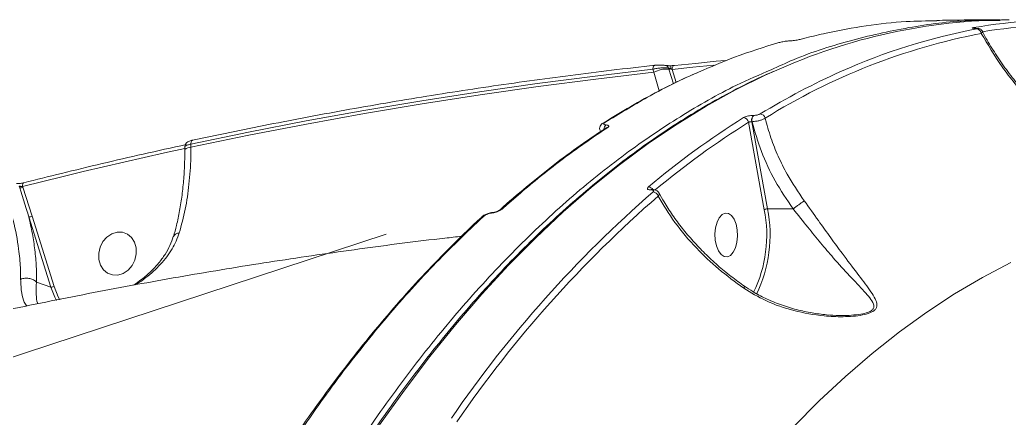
# Model space of a CAD drawing. Header units: millimetres. Extents: x -5550 to 7488, y -4093 to 4627.
# Drawn here: x -2246.6 to -2043.6, y 2331.2 to 2412.8 of the extents above; entities that cross this region are included whole.
import ezdxf

# ---------------------------------------------------------------- set-up
doc = ezdxf.new("R2010")
doc.units = ezdxf.units.MM
doc.layers.add('DIKOM_ОБЪЕКТ', color=7, linetype='Continuous')

msp = doc.modelspace()

# ---------------------------------------------------------------- linework, layer by layer
at = {"layer": 'DIKOM_ОБЪЕКТ', "color": 7, "linetype": 'Continuous', "lineweight": 15}
for p, q in [((-2050.505, 2411.086), (-2050.554, 2411.082)), ((-2050.554, 2411.082), (-2050.465, 2411.082)), ((-2050.418, 2411.086), (-2050.507, 2411.086)), ((-2050.418, 2411.086), (-2050.465, 2411.082)), ((-2113.501, 2402.945), (-2113.437, 2402.739)), ((-2116.699, 2402.703), (-2116.503, 2402.078)), ((-2116.503, 2402.078), (-2115.391, 2398.274)), ((-2113.437, 2402.739), (-2112.485, 2399.706)), ((-2111.902, 2399.993), (-2112.755, 2402.652)), ((-2096.028, 2393.239), (-2096.075, 2393.239)), ((-2097.085, 2391.83), (-2093.852, 2373.91)), ((-2096.406, 2391.955), (-2096.359, 2391.955)), ((-2093.18, 2374.074), (-2096.406, 2391.955)), ((-2212.673, 2386.831), (-2212.672, 2386.258)), ((-2211.44, 2386.697), (-2211.441, 2387.345)), ((-2212.721, 2385.954), (-2212.725, 2385.04)), ((-2212.722, 2386.454), (-2212.672, 2386.477)), ((-2212.722, 2386.454), (-2212.721, 2385.954)), ((-2212.672, 2386.258), (-2212.671, 2386.273)), ((-2246.667, 2378.741), (-2246.553, 2378.377)), ((-2245.939, 2378.509), (-2245.977, 2378.631)), ((-2244.043, 2372.59), (-2245.939, 2378.509)), ((-2117.078, 2377.955), (-2117.009, 2377.955)), ((-2116.804, 2378.038), (-2116.872, 2378.038)), ((-2244.705, 2372.469), (-2240.184, 2358.054)), ((-2239.523, 2358.174), (-2244.043, 2372.59)), ((-2087.938, 2374.074), (-2093.18, 2374.074)), ((-2151.912, 2372.339), (-2151.942, 2372.311)), ((-2367.867, 2304.433), (-2171.384, 2368.86)), ((-2243.129, 2359.062), (-2240.184, 2358.054))]:
    msp.add_line(p, q, dxfattribs=at)
at = {"layer": 'DIKOM_ОБЪЕКТ', "color": 7, "linetype": 'Continuous', "lineweight": 15, "flags": 128}
for points in [[(-2116.699, 2402.703), (-2116.688, 2402.886), (-2116.66, 2403.056), (-2116.614, 2403.207), (-2116.553, 2403.333), (-2116.479, 2403.43), (-2116.394, 2403.494), (-2116.302, 2403.523), (-2116.206, 2403.516)], [(-2114.036, 2403.489), (-2114.115, 2403.499), (-2114.232, 2403.493)], [(-2112.755, 2402.652), (-2108.491, 2403.1), (-2104.227, 2403.529), (-2104.147, 2403.536)], [(-2112.755, 2402.652), (-2112.744, 2402.836), (-2112.715, 2403.007), (-2112.669, 2403.158), (-2112.607, 2403.285), (-2112.532, 2403.381), (-2112.446, 2403.445), (-2112.362, 2403.472)], [(-2112.362, 2403.472), (-2112.354, 2403.473), (-2112.257, 2403.464)], [(-2101.803, 2404.528), (-2103.722, 2404.341), (-2107.989, 2403.913), (-2112.257, 2403.464)], [(-2211.441, 2387.345), (-2199.622, 2389.798), (-2187.793, 2392.099), (-2175.955, 2394.248), (-2164.111, 2396.245), (-2152.262, 2398.089), (-2140.409, 2399.78), (-2128.554, 2401.318), (-2116.699, 2402.703)], [(-2116.503, 2402.078), (-2128.383, 2400.693), (-2140.262, 2399.154), (-2152.139, 2397.461), (-2164.013, 2395.614), (-2175.881, 2393.614), (-2187.743, 2391.461), (-2199.596, 2389.155), (-2211.44, 2386.697)], [(-2172.743, 2329.802), (-2167.653, 2336.936), (-2162.458, 2343.78), (-2157.163, 2350.328), (-2151.772, 2356.575), (-2146.291, 2362.516), (-2140.722, 2368.145), (-2135.073, 2373.458), (-2129.345, 2378.451), (-2123.546, 2383.119), (-2117.68, 2387.458), (-2111.751, 2391.465), (-2105.764, 2395.136), (-2099.726, 2398.468), (-2093.64, 2401.459), (-2091.741, 2402.317)], [(-2212.722, 2386.454), (-2212.727, 2386.635), (-2212.721, 2386.733)], [(-2211.441, 2387.345), (-2211.446, 2387.526), (-2211.431, 2387.693), (-2211.399, 2387.842), (-2211.35, 2387.967), (-2211.285, 2388.062), (-2211.208, 2388.125), (-2211.143, 2388.149)], [(-2245.977, 2378.631), (-2241.827, 2379.674), (-2237.674, 2380.699), (-2233.52, 2381.705), (-2229.363, 2382.692), (-2225.206, 2383.661), (-2221.046, 2384.611), (-2216.885, 2385.542), (-2212.722, 2386.454)], [(-2245.977, 2378.631), (-2245.988, 2378.811), (-2245.979, 2378.978), (-2245.951, 2379.126), (-2245.906, 2379.249), (-2245.845, 2379.343), (-2245.769, 2379.405), (-2245.716, 2379.426)], [(-2103.654, 2366.471), (-2103.899, 2367.66), (-2103.962, 2368.935), (-2103.837, 2370.193), (-2103.535, 2371.331), (-2103.08, 2372.258), (-2102.508, 2372.899), (-2101.867, 2373.201), (-2101.208, 2373.14), (-2100.585, 2372.721), (-2100.048, 2371.978), (-2099.64, 2370.971), (-2099.394, 2369.782), (-2099.332, 2368.507), (-2099.457, 2367.249), (-2099.759, 2366.111), (-2100.214, 2365.184), (-2100.785, 2364.544), (-2101.427, 2364.242), (-2102.086, 2364.303), (-2102.709, 2364.721), (-2103.246, 2365.464), (-2103.654, 2366.471)], [(-2230.334, 2363.717), (-2230.361, 2364.969), (-2230.075, 2366.214), (-2229.5, 2367.354), (-2228.684, 2368.294), (-2227.691, 2368.96), (-2226.602, 2369.297), (-2225.506, 2369.278), (-2224.491, 2368.905), (-2223.64, 2368.207), (-2223.021, 2367.241), (-2222.685, 2366.086), (-2222.659, 2364.835), (-2222.945, 2363.589), (-2223.519, 2362.45), (-2224.336, 2361.509), (-2225.329, 2360.843), (-2226.418, 2360.506), (-2227.514, 2360.525), (-2228.529, 2360.899), (-2229.38, 2361.597), (-2229.998, 2362.562), (-2230.334, 2363.717)], [(-2087.929, 2329.337), (-2082.6, 2334.695), (-2077.19, 2339.735), (-2071.702, 2344.453), (-2066.144, 2348.843), (-2060.519, 2352.902), (-2054.832, 2356.626), (-2049.09, 2360.012), (-2043.298, 2363.056)], [(-2238.341, 2355.449), (-2238.659, 2356.048), (-2239.523, 2358.174)], [(-2240.184, 2358.054), (-2239.348, 2355.971), (-2239.005, 2355.314)]]:
    msp.add_lwpolyline(points, dxfattribs=at)
at = {"layer": 'DIKOM_ОБЪЕКТ', "color": 7, "linetype": 'Continuous', "lineweight": 15}
for centre, radius, start, end in [((-2043.029, 2294.891), 117.955, 90.28422, 114.3916), ((-2027.449, 2289.19), 123.898, 100.60554, 114.09464), ((-2032.036, 2300.699), 112.144, 87.29333, 99.67598), ((-2050.894, 2410.445), 0.803, 54.70427, 89.40137), ((-2050.329, 2409.996), 0.978, 3.08482, 85.48278), ((-2031.18, 2300.024), 111.819, 87.29165, 99.2018), ((-2024.623, 2281.851), 130.561, 100.91846, 121.93035), ((-2114.2, 2402.794), 0.714, 12.16072, 76.72976), ((-2110.874, 2402.978), 2.182, 167.94554, 185.10595), ((-2113.812, 2397.039), 5.713, 86.2366, 118.10198), ((-2113.348, 2403.689), 0.954, 264.62662, 288.31276), ((-2019.707, 2271.18), 143.5, 113.98111, 121.49423), ((-2006.259, 2246.037), 173.115, 122.04029, 130.03589), ((-2098.183, 2391.676), 1.109, 7.9794, 85.64509), ((-2095.113, 2392.307), 1.34, 135.9145, 195.20896), ((-2095.065, 2392.307), 1.34, 135.92076, 195.20269), ((-2094.754, 2392.445), 1.099, 11.13064, 85.78139), ((-2126.559, 2391.09), 0.685, 90.1301, 124.35952), ((-2125.664, 2390.379), 1.08, 123.81248, 179.63155), ((-2125.97, 2390.092), 0.688, 90.0757, 123.39739), ((-2005.585, 2245.615), 172.485, 122.03777, 129.88793), ((-2211.567, 2385.065), 1.636, 85.54883, 132.42207), ((-2246.478, 2379.517), 1.143, 266.24006, 298.10234), ((-2117.677, 2377.461), 1.122, 30.21939, 87.00221), ((-1955.788, 2192.388), 245.277, 130.98466, 145.54482), ((-1955.098, 2191.949), 244.733, 130.9846, 145.5449), ((-2116.865, 2377.724), 0.314, 90.71895, 132.65533), ((-2116.796, 2377.723), 0.315, 91.6912, 132.62287), ((-2116.731, 2376.38), 1.166, 15.6619, 86.23595), ((-2244.549, 2373.488), 1.03, 261.31001, 299.37741), ((-2151.483, 2371.844), 0.655, 89.26631, 130.95402), ((-2149.425, 2373.148), 0.199, 96.08899, 147.50142), ((-2147.65, 2373.37), 0.659, 89.27383, 131.37896), ((-2120.186, 2368.719), 26.841, 334.08248, 11.15078), ((-2120.325, 2368.719), 27.668, 334.03482, 11.15873), ((-2240.028, 2359.073), 1.031, 261.31407, 299.37334)]:
    msp.add_arc(centre, radius, start, end, dxfattribs=at)
for points, knots in [([(-2045.437, 2412.682), (-2047.335, 2412.714), (-2053.345, 2412.814), (-2063.46, 2411.56), (-2075.716, 2408.866), (-2085.399, 2405.84), (-2090.929, 2403.299), (-2092.457, 2402.596)], [0, 0, 0, 0, 0.1201075, 0.3802083, 0.6405205, 0.9006209, 1, 1, 1, 1]), ([(-2086.296, 2408.866), (-2085.956, 2408.955), (-2084.254, 2409.403), (-2079.821, 2410.457), (-2072.977, 2411.682), (-2065.395, 2412.578), (-2060.552, 2412.616), (-2058.459, 2412.632)], [0, 0, 0, 0, 0.0368875, 0.1844362, 0.4797877, 0.7751397, 1, 1, 1, 1]), ([(-2045.437, 2412.828), (-2048.251, 2412.832), (-2052.592, 2412.839), (-2056.934, 2412.749), (-2058.46, 2412.717)], [0, 0, 0, 0, 0.6484073, 1, 1, 1, 1]), ([(-2050.885, 2411.248), (-2050.903, 2411.245), (-2051.029, 2411.223), (-2051.18, 2411.184), (-2051.222, 2411.139), (-2051.119, 2411.107), (-2050.904, 2411.086), (-2050.67, 2411.083), (-2050.554, 2411.082)], [0, 0, 0, 0, 0.0392463, 0.2872505, 0.495186, 0.6710215, 0.8353159, 1, 1, 1, 1]), ([(-2050.505, 2411.086), (-2050.588, 2411.087), (-2050.744, 2411.088), (-2050.871, 2411.097), (-2050.885, 2411.099), (-2050.891, 2411.1)], [0, 0, 0, 0, 0.4097705, 0.7739389, 1, 1, 1, 1]), ([(-2050.465, 2411.082), (-2050.389, 2411.081), (-2050.238, 2411.079), (-2050.099, 2411.065), (-2050.035, 2411.044), (-2050.063, 2411.015), (-2050.16, 2410.989), (-2050.241, 2410.974), (-2050.252, 2410.972)], [0, 0, 0, 0, 0.1672913, 0.3344315, 0.5091019, 0.7130708, 0.9576916, 1, 1, 1, 1]), ([(-2049.121, 2410.514), (-2049.17, 2410.593), (-2049.263, 2410.744), (-2049.461, 2410.899), (-2049.653, 2410.994), (-2049.827, 2411.044), (-2050.02, 2411.074), (-2050.196, 2411.086), (-2050.38, 2411.084), (-2050.44, 2411.083)], [0, 0, 0, 0, 0.1597106, 0.3049079, 0.4302819, 0.5420386, 0.6606218, 0.888844, 1, 1, 1, 1]), ([(-2049.352, 2410.049), (-2049.334, 2410.064), (-2049.21, 2410.166), (-2049.072, 2410.337), (-2049.109, 2410.46), (-2049.126, 2410.513)], [0, 0, 0, 0, 0.0873719, 0.5988934, 1, 1, 1, 1]), ([(-2049.352, 2410.049), (-2048.005, 2407.76), (-2045.968, 2404.299), (-2042.493, 2399.791), (-2039.057, 2395.798), (-2034.567, 2391.314), (-2029.752, 2387.332), (-2025.581, 2384.355), (-2023.358, 2382.986), (-2022.247, 2382.302)], [0, 0, 0, 0, 0.2227142, 0.3367328, 0.4507477, 0.6310017, 0.8132769, 0.906645, 1, 1, 1, 1]), ([(-2022.199, 2382.395), (-2022.384, 2382.501), (-2023.615, 2383.208), (-2025.83, 2384.697), (-2028.848, 2386.877), (-2031.816, 2389.28), (-2034.72, 2391.874), (-2037.531, 2394.65), (-2040.215, 2397.581), (-2042.749, 2400.65), (-2045.099, 2403.817), (-2047.193, 2407.045), (-2048.535, 2409.283), (-2049.1, 2410.438), (-2049.135, 2410.51)], [0, 0, 0, 0, 0.0151972, 0.1014905, 0.190723, 0.2830463, 0.3784405, 0.4766824, 0.577319, 0.6798123, 0.7844901, 0.8889525, 0.9931545, 1, 1, 1, 1]), ([(-2107.332, 2402.091), (-2104.871, 2403.164), (-2099.412, 2405.544), (-2093.885, 2407.242), (-2090.849, 2408.175)], [0, 0, 0, 0, 0.4507415, 1, 1, 1, 1]), ([(-2090.849, 2408.175), (-2090.608, 2408.236), (-2090.249, 2408.327), (-2089.585, 2408.431), (-2089.12, 2408.486), (-2088.802, 2408.511), (-2088.659, 2408.517), (-2088.629, 2408.519)], [0, 0, 0, 0, 0.4456195, 0.6623544, 0.8365028, 0.9657218, 1, 1, 1, 1]), ([(-2088.629, 2408.519), (-2088.597, 2408.52), (-2088.448, 2408.527), (-2088.116, 2408.553), (-2087.624, 2408.61), (-2086.925, 2408.717), (-2086.547, 2408.806), (-2086.296, 2408.866)], [0, 0, 0, 0, 0.0349459, 0.1620446, 0.3362599, 0.5592035, 1, 1, 1, 1]), ([(-2116.301, 2403.523), (-2119.259, 2403.188), (-2127.832, 2402.217), (-2142.022, 2400.374), (-2158.866, 2397.891), (-2175.701, 2395.097), (-2192.228, 2392.049), (-2204.038, 2389.663), (-2210.242, 2388.341), (-2211.143, 2388.149)], [0, 0, 0, 0, 0.0934445, 0.2709042, 0.4483664, 0.6258291, 0.8032929, 0.9714193, 1, 1, 1, 1]), ([(-2116.699, 2402.703), (-2116.622, 2402.722), (-2116.299, 2402.802), (-2115.668, 2402.916), (-2114.846, 2402.999), (-2114.077, 2403.016), (-2113.694, 2402.969), (-2113.501, 2402.945)], [0, 0, 0, 0, 0.0748695, 0.3151435, 0.5451327, 0.7714816, 1, 1, 1, 1]), ([(-2114.232, 2403.493), (-2114.349, 2403.51), (-2114.583, 2403.545), (-2115.056, 2403.568), (-2115.565, 2403.565), (-2115.956, 2403.542), (-2116.158, 2403.521), (-2116.206, 2403.516)], [0, 0, 0, 0, 0.2249428, 0.4495557, 0.6803036, 0.9238326, 1, 1, 1, 1]), ([(-2113.328, 2403.436), (-2113.403, 2403.437), (-2113.6, 2403.439), (-2113.841, 2403.46), (-2113.997, 2403.482), (-2114.033, 2403.489), (-2114.036, 2403.489)], [0, 0, 0, 0, 0.2536576, 0.6645996, 0.9733427, 1, 1, 1, 1]), ([(-2113.501, 2402.945), (-2113.469, 2402.936), (-2113.428, 2402.925), (-2113.328, 2402.892), (-2113.207, 2402.849), (-2113.1, 2402.805), (-2113.048, 2402.783)], [0, 0, 0, 0, 0.2617988, 0.3210484, 0.6716376, 1, 1, 1, 1]), ([(-2113.008, 2403.435), (-2113.049, 2403.434), (-2113.157, 2403.43), (-2113.262, 2403.434), (-2113.328, 2403.436)], [0, 0, 0, 0, 0.3736036, 1, 1, 1, 1]), ([(-2112.362, 2403.474), (-2112.42, 2403.468), (-2112.605, 2403.447), (-2112.852, 2403.435), (-2113.021, 2403.433), (-2113.034, 2403.433)], [0, 0, 0, 0, 0.2978225, 0.9472115, 1, 1, 1, 1]), ([(-2092.457, 2402.596), (-2094.825, 2401.584), (-2101.098, 2398.902), (-2111.094, 2393.149), (-2122.531, 2385.434), (-2133.824, 2376.333), (-2144.939, 2365.919), (-2155.63, 2354.4), (-2165.869, 2341.848), (-2175.641, 2328.347), (-2185.105, 2313.679), (-2194.213, 2297.844), (-2202.926, 2280.87), (-2210.954, 2263.339), (-2218.307, 2245.367), (-2225.005, 2227.072), (-2231.248, 2207.941), (-2236.995, 2188.002), (-2242.219, 2167.301), (-2246.867, 2146.005), (-2250.914, 2124.168), (-2254.345, 2101.854), (-2257.163, 2078.988), (-2259.331, 2055.626), (-2260.827, 2031.839), (-2261.616, 2008.15), (-2261.713, 1984.639), (-2261.146, 1961.378), (-2259.907, 1937.99), (-2257.972, 1914.55), (-2255.319, 1891.149), (-2252.254, 1869.642), (-2249.842, 1856.118), (-2248.775, 1850.137)], [0, 0, 0, 0, 0.0198042, 0.0524655, 0.0851016, 0.1186856, 0.1522971, 0.1858812, 0.2185173, 0.2511785, 0.2838146, 0.3173987, 0.35101, 0.384594, 0.4160551, 0.4475386, 0.4789995, 0.5113068, 0.5436382, 0.5759453, 0.6085815, 0.6412427, 0.6738789, 0.7074631, 0.7410746, 0.7746587, 0.8072948, 0.8399561, 0.8725923, 0.9061765, 0.939788, 0.9733721, 1, 1, 1, 1]), ([(-2092.028, 2402.224), (-2092.608, 2401.977), (-2095.126, 2400.904), (-2099.543, 2398.694), (-2105.276, 2395.589), (-2110.96, 2392.158), (-2116.593, 2388.432), (-2122.172, 2384.406), (-2127.691, 2380.085), (-2133.147, 2375.473), (-2138.535, 2370.572), (-2143.851, 2365.386), (-2149.091, 2359.92), (-2154.251, 2354.178), (-2159.328, 2348.163), (-2164.317, 2341.881), (-2169.214, 2335.336), (-2174.017, 2328.534), (-2178.721, 2321.479), (-2183.323, 2314.177), (-2187.819, 2306.634), (-2192.207, 2298.855), (-2196.482, 2290.845), (-2200.642, 2282.612), (-2204.683, 2274.161), (-2208.603, 2265.499), (-2212.399, 2256.632), (-2216.067, 2247.566), (-2219.606, 2238.31), (-2223.012, 2228.869), (-2226.284, 2219.251), (-2229.417, 2209.462), (-2232.411, 2199.511), (-2235.263, 2189.405), (-2237.971, 2179.151), (-2240.533, 2168.757), (-2242.946, 2158.232), (-2245.21, 2147.582), (-2247.323, 2136.815), (-2249.282, 2125.941), (-2251.087, 2114.967), (-2252.735, 2103.901), (-2254.227, 2092.751), (-2255.56, 2081.527), (-2256.735, 2070.236), (-2257.749, 2058.886), (-2258.602, 2047.488), (-2259.294, 2036.048), (-2259.824, 2024.575), (-2260.19, 2013.079), (-2260.378, 2002.832), (-2260.404, 1996.419), (-2260.415, 1993.845)], [0, 0, 0, 0, 0.0060959, 0.0264822, 0.0468744, 0.0672726, 0.087676, 0.1080843, 0.128497, 0.1489134, 0.1693331, 0.1897557, 0.2101803, 0.2306068, 0.2510346, 0.2714636, 0.2918929, 0.3123229, 0.3327529, 0.3531831, 0.373613, 0.3940427, 0.4144718, 0.4349005, 0.4553289, 0.4757566, 0.4961837, 0.5166105, 0.5370365, 0.5574621, 0.5778872, 0.5983116, 0.6187357, 0.6391592, 0.6595822, 0.6800048, 0.7004269, 0.7208488, 0.7412702, 0.7616914, 0.7821122, 0.8025326, 0.8229529, 0.8433729, 0.8637927, 0.8842123, 0.9046318, 0.9250511, 0.9454704, 0.9658896, 0.9863088, 1, 1, 1, 1]), ([(-2107.608, 2401.99), (-2108.311, 2401.688), (-2110.959, 2400.549), (-2115.512, 2398.251), (-2121.191, 2395.168), (-2124.911, 2392.862), (-2126.734, 2391.731)], [0, 0, 0, 0, 0.1088359, 0.4096589, 0.7105998, 1, 1, 1, 1]), ([(-2126.561, 2391.775), (-2123.649, 2393.541), (-2117.826, 2397.073), (-2111.395, 2400.422), (-2107.871, 2401.87), (-2107.332, 2402.091)], [0, 0, 0, 0, 0.4585757, 0.917153, 1, 1, 1, 1]), ([(-2113.048, 2402.783), (-2112.975, 2402.752), (-2112.872, 2402.708), (-2112.782, 2402.665), (-2112.755, 2402.652)], [0, 0, 0, 0, 0.7054884, 1, 1, 1, 1]), ([(-2096.075, 2393.239), (-2096.173, 2393.237), (-2096.421, 2393.231), (-2096.871, 2393.177), (-2097.365, 2393.074), (-2097.808, 2392.937), (-2098.002, 2392.834), (-2098.099, 2392.782)], [0, 0, 0, 0, 0.140785, 0.355301, 0.5700569, 0.7849624, 1, 1, 1, 1]), ([(-2096.359, 2391.955), (-2096.227, 2391.963), (-2095.897, 2391.984), (-2095.299, 2392.079), (-2094.646, 2392.24), (-2094.06, 2392.442), (-2093.803, 2392.586), (-2093.675, 2392.657)], [0, 0, 0, 0, 0.1423939, 0.357257, 0.5716925, 0.7857549, 1, 1, 1, 1]), ([(-2094.673, 2393.542), (-2094.738, 2393.508), (-2094.868, 2393.44), (-2095.163, 2393.35), (-2095.493, 2393.281), (-2095.795, 2393.244), (-2095.962, 2393.241), (-2096.028, 2393.239)], [0, 0, 0, 0, 0.2143259, 0.4284728, 0.6429011, 0.8577085, 1, 1, 1, 1]), ([(-2085.66, 2375.725), (-2086.885, 2377.522), (-2088.881, 2380.449), (-2091.032, 2384.849), (-2092.577, 2388.679), (-2093.305, 2391.315), (-2093.675, 2392.657)], [0, 0, 0, 0, 0.3422193, 0.5572663, 0.7746039, 1, 1, 1, 1]), ([(-2126.342, 2390.658), (-2128.094, 2389.488), (-2131.724, 2387.065), (-2137.157, 2383.031), (-2142.64, 2378.605), (-2146.282, 2375.539), (-2148.073, 2373.872), (-2148.084, 2373.862)], [0, 0, 0, 0, 0.2372921, 0.4916224, 0.7451486, 0.9984622, 1, 1, 1, 1]), ([(-2147.641, 2374.029), (-2147.329, 2374.308), (-2145.77, 2375.701), (-2141.433, 2379.439), (-2134.555, 2384.94), (-2128.834, 2388.833), (-2125.971, 2390.78)], [0, 0, 0, 0, 0.0441426, 0.2207209, 0.6100151, 1, 1, 1, 1]), ([(-2126.915, 2391.654), (-2127.021, 2391.589), (-2127.266, 2391.438), (-2127.54, 2391.06), (-2127.638, 2390.587), (-2127.613, 2390.262), (-2127.531, 2390.134), (-2127.526, 2390.126)], [0, 0, 0, 0, 0.2302441, 0.5320357, 0.7607807, 0.9856065, 1, 1, 1, 1]), ([(-2126.265, 2391.276), (-2126.379, 2391.289), (-2126.609, 2391.315), (-2126.782, 2391.416), (-2126.808, 2391.554), (-2126.7, 2391.682), (-2126.586, 2391.758), (-2126.561, 2391.775)], [0, 0, 0, 0, 0.221083, 0.4418454, 0.6745132, 0.9251295, 1, 1, 1, 1]), ([(-2126.339, 2390.673), (-2126.338, 2390.674), (-2126.334, 2390.677), (-2126.342, 2390.671), (-2126.35, 2390.666)], [0, 0, 0, 0, 0.0959807, 1, 1, 1, 1]), ([(-2125.971, 2390.78), (-2125.946, 2390.798), (-2125.836, 2390.873), (-2125.729, 2391), (-2125.754, 2391.137), (-2125.925, 2391.238), (-2126.151, 2391.263), (-2126.265, 2391.276)], [0, 0, 0, 0, 0.0733386, 0.3225081, 0.555062, 0.7773741, 1, 1, 1, 1]), ([(-2097.085, 2391.83), (-2097.052, 2391.844), (-2096.986, 2391.873), (-2096.837, 2391.91), (-2096.672, 2391.938), (-2096.521, 2391.953), (-2096.438, 2391.955), (-2096.406, 2391.955)], [0, 0, 0, 0, 0.2150873, 0.4299811, 0.6448252, 0.8592852, 1, 1, 1, 1]), ([(-2096.359, 2391.955), (-2095.771, 2389.911), (-2094.581, 2385.771), (-2091.745, 2379.702), (-2089.215, 2375.962), (-2087.938, 2374.074)], [0, 0, 0, 0, 0.3257303, 0.659681, 1, 1, 1, 1]), ([(-2212.427, 2387.258), (-2215.372, 2386.61), (-2223.912, 2384.732), (-2235.009, 2382.114), (-2243.152, 2380.07), (-2245.716, 2379.426)], [0, 0, 0, 0, 0.2651072, 0.7685923, 1, 1, 1, 1]), ([(-2213.832, 2369.144), (-2213.4, 2370.743), (-2212.553, 2373.879), (-2211.787, 2379.133), (-2211.475, 2383.44), (-2211.447, 2386.012), (-2211.44, 2386.697)], [0, 0, 0, 0, 0.3028909, 0.5944614, 0.8920281, 1, 1, 1, 1]), ([(-2212.663, 2386.831), (-2212.666, 2386.836), (-2212.712, 2386.895), (-2212.533, 2387.026), (-2212.131, 2387.203), (-2211.671, 2387.298), (-2211.441, 2387.345)], [0, 0, 0, 0, 0.0252802, 0.3498523, 0.6750987, 1, 1, 1, 1]), ([(-2211.139, 2388.147), (-2211.173, 2388.141), (-2211.461, 2388.085), (-2211.83, 2387.963), (-2212.25, 2387.729), (-2212.528, 2387.409), (-2212.67, 2387.093), (-2212.658, 2386.896), (-2212.654, 2386.831)], [0, 0, 0, 0, 0.0429899, 0.3697215, 0.5898004, 0.7602812, 0.9207387, 1, 1, 1, 1]), ([(-2212.711, 2386.272), (-2212.714, 2385.402), (-2212.719, 2383.358), (-2212.91, 2380.224), (-2213.251, 2376.888), (-2213.75, 2373.696), (-2214.338, 2370.833), (-2214.823, 2369.136), (-2215.04, 2368.375)], [0, 0, 0, 0, 0.1336475, 0.3137886, 0.4943801, 0.6746764, 0.8540917, 1, 1, 1, 1]), ([(-2245.722, 2379.427), (-2245.767, 2379.415), (-2245.912, 2379.377), (-2246.235, 2379.322), (-2246.623, 2379.28), (-2246.945, 2379.27), (-2247.148, 2379.28), (-2247.205, 2379.288), (-2247.226, 2379.291)], [0, 0, 0, 0, 0.0954375, 0.3120156, 0.5464023, 0.7440225, 0.9057123, 1, 1, 1, 1]), ([(-2246.667, 2378.741), (-2246.627, 2378.735), (-2246.545, 2378.723), (-2246.374, 2378.695), (-2246.192, 2378.666), (-2246.058, 2378.644), (-2245.99, 2378.633), (-2245.977, 2378.631)], [0, 0, 0, 0, 0.2177598, 0.4435683, 0.6835861, 0.9397487, 1, 1, 1, 1]), ([(-2117.618, 2378.581), (-2117.675, 2378.526), (-2117.804, 2378.402), (-2117.841, 2378.224), (-2117.728, 2378.075), (-2117.473, 2377.974), (-2117.21, 2377.961), (-2117.078, 2377.955)], [0, 0, 0, 0, 0.1741688, 0.3895727, 0.5957878, 0.7978883, 1, 1, 1, 1]), ([(-2249.618, 2377.716), (-2249.002, 2375.68), (-2247.751, 2371.55), (-2246.791, 2366.338), (-2246.389, 2362.39), (-2246.381, 2360.442), (-2246.378, 2359.648)], [0, 0, 0, 0, 0.307258, 0.623318, 0.8463534, 1, 1, 1, 1]), ([(-2246.553, 2378.377), (-2246.459, 2378.079), (-2245.992, 2376.592), (-2245.364, 2374.628), (-2244.853, 2372.957), (-2244.705, 2372.469)], [0, 0, 0, 0, 0.1504141, 0.7521197, 1, 1, 1, 1]), ([(-2116.87, 2378.039), (-2116.879, 2378.038), (-2116.946, 2378.035), (-2117.013, 2378.044), (-2117.058, 2378.054), (-2117.048, 2378.051), (-2117.047, 2378.051)], [0, 0, 0, 0, 0.0779857, 0.5551789, 0.9556843, 1, 1, 1, 1]), ([(-2117.009, 2377.955), (-2116.922, 2377.95), (-2116.748, 2377.942), (-2116.581, 2377.876), (-2116.508, 2377.778), (-2116.534, 2377.661), (-2116.617, 2377.58), (-2116.654, 2377.543)], [0, 0, 0, 0, 0.2039074, 0.4079698, 0.6135211, 0.8265139, 1, 1, 1, 1]), ([(-2115.453, 2377.367), (-2115.524, 2377.474), (-2115.664, 2377.683), (-2115.983, 2377.886), (-2116.355, 2378.016), (-2116.643, 2378.028), (-2116.805, 2378.034)], [0, 0, 0, 0, 0.2322508, 0.45585, 0.6929452, 1, 1, 1, 1]), ([(-2115.608, 2376.694), (-2115.546, 2376.787), (-2115.408, 2376.994), (-2115.365, 2377.224), (-2115.445, 2377.323), (-2115.462, 2377.344)], [0, 0, 0, 0, 0.3878803, 0.8686626, 1, 1, 1, 1]), ([(-2115.608, 2376.694), (-2114.533, 2374.888), (-2112.351, 2371.224), (-2108.052, 2366.205), (-2103.289, 2361.643), (-2099.82, 2359.099), (-2098.066, 2357.812)], [0, 0, 0, 0, 0.2625655, 0.5326646, 0.7636497, 1, 1, 1, 1]), ([(-2097.917, 2358.211), (-2098.839, 2358.876), (-2100.742, 2360.248), (-2103.446, 2362.506), (-2106.054, 2364.926), (-2108.473, 2367.46), (-2110.692, 2370.079), (-2112.679, 2372.763), (-2114.276, 2375.201), (-2115.095, 2376.742), (-2115.426, 2377.365)], [0, 0, 0, 0, 0.1223005, 0.252349, 0.3833348, 0.5150323, 0.6463957, 0.778253, 0.9102641, 1, 1, 1, 1]), ([(-2098.066, 2357.812), (-2096.578, 2356.906), (-2093.334, 2354.932), (-2087.728, 2353.065), (-2082.363, 2352.11), (-2078.291, 2351.922), (-2075.642, 2352.037), (-2073.753, 2352.278), (-2072.133, 2352.703), (-2071.302, 2353.187), (-2070.751, 2353.831), (-2070.653, 2354.708), (-2071.24, 2355.999), (-2072.555, 2357.978), (-2074.759, 2360.821), (-2077.514, 2364.456), (-2080.218, 2368.147), (-2082.8, 2371.764), (-2084.681, 2374.37), (-2085.66, 2375.725)], [0, 0, 0, 0, 0.0790192, 0.1721803, 0.2680577, 0.328729, 0.3610596, 0.3938991, 0.4223309, 0.451319, 0.4599436, 0.498992, 0.5446049, 0.591435, 0.6876203, 0.7865796, 0.854676, 0.9244443, 1, 1, 1, 1]), ([(-2087.933, 2374.075), (-2087.777, 2374.194), (-2087.466, 2374.43), (-2086.913, 2374.838), (-2086.373, 2375.228), (-2085.974, 2375.51), (-2085.756, 2375.66), (-2085.679, 2375.712), (-2085.66, 2375.725)], [0, 0, 0, 0, 0.2127063, 0.4254061, 0.6381043, 0.8507936, 0.961897, 1, 1, 1, 1]), ([(-2243.129, 2359.062), (-2243.122, 2360.098), (-2243.109, 2362.182), (-2243.423, 2365.532), (-2243.934, 2368.96), (-2244.447, 2371.296), (-2244.705, 2372.469)], [0, 0, 0, 0, 0.2595444, 0.5218415, 0.7598824, 1, 1, 1, 1]), ([(-2190.528, 2326.313), (-2187.478, 2330.703), (-2181.377, 2339.483), (-2171.75, 2351.472), (-2161.814, 2362.641), (-2154.921, 2369.213), (-2151.474, 2372.499)], [0, 0, 0, 0, 0.2485952, 0.49719, 0.7485948, 1, 1, 1, 1]), ([(-2150.179, 2373.211), (-2150.397, 2373.145), (-2150.877, 2373.001), (-2151.424, 2372.736), (-2151.672, 2372.509), (-2151.757, 2372.431)], [0, 0, 0, 0, 0.3524489, 0.7777369, 1, 1, 1, 1]), ([(-2151.474, 2372.499), (-2151.333, 2372.609), (-2151.085, 2372.803), (-2150.565, 2373.034), (-2150.062, 2373.192), (-2149.749, 2373.234), (-2149.592, 2373.255)], [0, 0, 0, 0, 0.329203, 0.5797688, 0.7885857, 1, 1, 1, 1]), ([(-2149.455, 2373.332), (-2149.673, 2373.316), (-2149.918, 2373.299), (-2150.153, 2373.22), (-2150.179, 2373.211)], [0, 0, 0, 0, 0.887188, 1, 1, 1, 1]), ([(-2149.592, 2373.255), (-2149.426, 2373.277), (-2149.098, 2373.321), (-2148.568, 2373.489), (-2148.068, 2373.715), (-2147.777, 2373.91), (-2147.655, 2374.017), (-2147.641, 2374.029)], [0, 0, 0, 0, 0.2147714, 0.425948, 0.6817227, 0.9641467, 1, 1, 1, 1]), ([(-2148.095, 2373.858), (-2148.1, 2373.853), (-2148.12, 2373.833), (-2148.271, 2373.725), (-2148.528, 2373.592), (-2148.858, 2373.465), (-2149.153, 2373.388), (-2149.353, 2373.352), (-2149.429, 2373.348), (-2149.445, 2373.347)], [0, 0, 0, 0, 0.0678787, 0.2507044, 0.4789257, 0.6834881, 0.8426719, 0.9657818, 1, 1, 1, 1]), ([(-2093.852, 2373.91), (-2093.842, 2373.916), (-2093.823, 2373.928), (-2093.765, 2373.958), (-2093.662, 2373.999), (-2093.503, 2374.04), (-2093.332, 2374.068), (-2093.231, 2374.072), (-2093.18, 2374.074)], [0, 0, 0, 0, 0.0702243, 0.1414498, 0.3561054, 0.5706953, 0.7853327, 1, 1, 1, 1]), ([(-2087.938, 2374.074), (-2087.937, 2374.074), (-2087.935, 2374.074), (-2087.934, 2374.075), (-2087.933, 2374.075)], [0, 0, 0, 0, 0.6178411, 1, 1, 1, 1]), ([(-2087.933, 2374.075), (-2087.933, 2374.075), (-2086.917, 2372.805), (-2084.998, 2370.381), (-2082.255, 2367.021), (-2079.361, 2363.633), (-2076.29, 2360.254), (-2073.778, 2357.653), (-2072.17, 2355.813), (-2071.38, 2354.65), (-2071.321, 2353.832), (-2071.735, 2353.3), (-2072.129, 2353.046), (-2072.921, 2352.729), (-2074.103, 2352.447), (-2075.941, 2352.272), (-2077.292, 2352.185), (-2077.996, 2352.223), (-2078.016, 2352.224)], [0, 0, 0, 0, 0.0000488, 0.1134148, 0.2168189, 0.3227288, 0.4690684, 0.6191544, 0.6870868, 0.7561562, 0.8112422, 0.8231057, 0.8537784, 0.8629662, 0.90297, 0.9502132, 0.9985776, 1, 1, 1, 1]), ([(-2151.905, 2372.27), (-2151.976, 2372.207), (-2153.854, 2370.54), (-2157.475, 2367.003), (-2162.761, 2361.639), (-2167.965, 2355.961), (-2173.09, 2350.015), (-2178.131, 2343.799), (-2183.079, 2337.309), (-2187.376, 2331.385), (-2189.98, 2327.519), (-2191.004, 2325.999)], [0, 0, 0, 0, 0.0050792, 0.1349052, 0.2648707, 0.3949421, 0.5250911, 0.6552843, 0.7854847, 0.9156559, 1, 1, 1, 1]), ([(-2155.926, 2368.448), (-2157.069, 2368.325), (-2164.053, 2367.574), (-2176.86, 2365.89), (-2194.344, 2363.38), (-2211.809, 2360.529), (-2229.251, 2357.373), (-2246.666, 2353.903), (-2264.049, 2350.122), (-2281.395, 2346.031), (-2298.699, 2341.629), (-2315.957, 2336.919), (-2333.165, 2331.901), (-2350.316, 2326.576), (-2367.407, 2320.945), (-2384.433, 2315.01), (-2401.39, 2308.772), (-2418.271, 2302.232), (-2435.073, 2295.392), (-2451.791, 2288.254), (-2468.42, 2280.819), (-2484.956, 2273.089), (-2501.394, 2265.066), (-2517.729, 2256.754), (-2533.954, 2248.148), (-2549.686, 2239.49), (-2559.944, 2233.57), (-2564.882, 2230.719)], [0, 0, 0, 0, 0.008022, 0.0490036, 0.0900236, 0.131083, 0.1721823, 0.2133228, 0.2545046, 0.2957283, 0.3369944, 0.3783032, 0.4196553, 0.4610503, 0.5024886, 0.5439704, 0.5854952, 0.6270632, 0.6686738, 0.7103268, 0.7520221, 0.7937587, 0.8355366, 0.8773547, 0.9192127, 0.9611097, 1, 1, 1, 1]), ([(-2215.065, 2368.392), (-2215.275, 2367.791), (-2215.707, 2366.55), (-2216.732, 2364.72), (-2218.038, 2362.915), (-2219.654, 2361.214), (-2221.394, 2359.69), (-2222.685, 2358.805), (-2223.271, 2358.402)], [0, 0, 0, 0, 0.1572001, 0.3241821, 0.4959739, 0.6717392, 0.850965, 1, 1, 1, 1]), ([(-2222.868, 2358.475), (-2222.121, 2358.961), (-2220.184, 2360.222), (-2217.595, 2362.682), (-2215.168, 2365.746), (-2214.27, 2368.032), (-2213.832, 2369.144)], [0, 0, 0, 0, 0.1753911, 0.4552421, 0.7347313, 1, 1, 1, 1]), ([(-2215.008, 2368.378), (-2215.008, 2368.381), (-2215.001, 2368.548), (-2214.736, 2368.808), (-2214.333, 2369.033), (-2213.996, 2369.118), (-2213.871, 2369.138), (-2213.832, 2369.144)], [0, 0, 0, 0, 0.0077305, 0.3991066, 0.7904607, 0.9353007, 1, 1, 1, 1]), ([(-2243.133, 2359.065), (-2243.319, 2359.224), (-2243.691, 2359.543), (-2244.477, 2359.817), (-2245.323, 2359.898), (-2245.922, 2359.801), (-2246.258, 2359.694), (-2246.336, 2359.664), (-2246.378, 2359.648)], [0, 0, 0, 0, 0.2316182, 0.4632335, 0.6948804, 0.9264726, 0.9610252, 1, 1, 1, 1]), ([(-2246.378, 2359.648), (-2246.334, 2358.653), (-2246.254, 2356.84), (-2245.769, 2355.113), (-2245.309, 2354.417), (-2245.136, 2354.155)], [0, 0, 0, 0, 0.4318676, 0.7865413, 1, 1, 1, 1]), ([(-2242.843, 2354.612), (-2242.873, 2354.684), (-2243.073, 2355.162), (-2243.22, 2356.558), (-2243.211, 2358.089), (-2243.133, 2359.065), (-2243.133, 2359.065)], [0, 0, 0, 0, 0.074948, 0.4944096, 0.9997427, 1, 1, 1, 1]), ([(-2243.133, 2359.065), (-2243.132, 2359.064), (-2243.131, 2359.063), (-2243.129, 2359.062), (-2243.129, 2359.062)], [0, 0, 0, 0, 0.6278401, 1, 1, 1, 1]), ([(-2098.066, 2357.812), (-2098.045, 2357.852), (-2097.983, 2357.969), (-2097.908, 2358.138), (-2097.92, 2358.176), (-2097.927, 2358.198)], [0, 0, 0, 0, 0.1829364, 0.531406, 1, 1, 1, 1]), ([(-2078.015, 2352.231), (-2078.169, 2352.229), (-2079.175, 2352.213), (-2081.198, 2352.35), (-2084.129, 2352.724), (-2087.305, 2353.406), (-2090.528, 2354.383), (-2093.525, 2355.634), (-2095.99, 2356.914), (-2097.344, 2357.845), (-2097.902, 2358.229)], [0, 0, 0, 0, 0.0225913, 0.1474786, 0.2911292, 0.4448919, 0.6082989, 0.7686346, 0.9046097, 1, 1, 1, 1])]:
    msp.add_open_spline(points, degree=3, knots=knots, dxfattribs=at)

doc.saveas('drawing.dxf')
